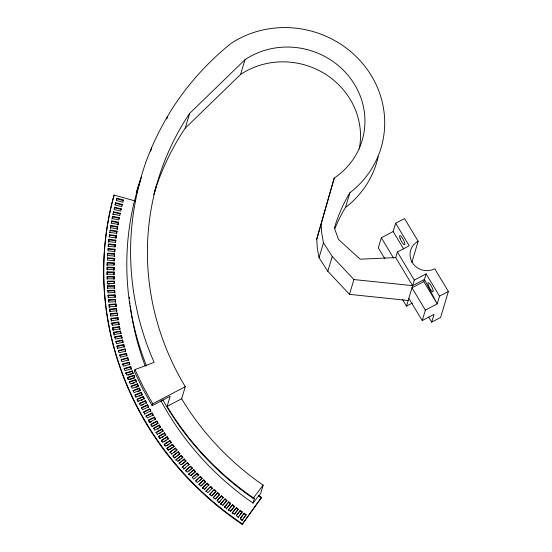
<?xml version="1.0" encoding="UTF-8"?>
<svg xmlns="http://www.w3.org/2000/svg" width="552" height="552" viewBox="0 0 552 552"><rect width="100%" height="100%" fill="white"/><g stroke="black" fill="none" stroke-linecap="round" stroke-linejoin="round"><path stroke-width="0.83" d="M107.047 270.018L107.233 267.147L114.078 267.437L113.891 270.259L114.078 267.437M107.233 267.147L107.205 269.473L114.057 269.714M107.336 262.483L107.109 265.353L107.336 262.483L114.181 262.883L114.119 265.16L107.274 264.815M113.974 264.939L114.181 262.883M107.516 257.825L107.412 260.158L114.257 260.599L114.354 258.329L107.516 257.825L107.35 258.37L114.195 258.867L114.354 258.329M114.098 261.144L114.195 258.867M107.771 253.182L107.474 256.045L107.771 253.182L114.609 253.782L114.312 256.59L114.609 253.782M108.109 248.538L107.93 250.856L114.761 251.505L114.933 249.235L108.109 248.538L107.944 249.076L114.775 249.78L114.933 249.235M114.775 249.78L114.602 252.05L114.761 251.505M108.144 246.758L108.358 244.439L115.175 245.247L115.34 244.702L108.516 243.901L108.302 246.22L115.126 246.972L115.34 244.702M115.037 246.758L115.175 245.247M109.006 239.271L108.592 242.128L109.006 239.271L115.816 240.182L115.568 242.438L108.751 241.583M115.485 242.231L115.816 240.182M109.213 236.739L109.572 234.655L116.368 235.663L116.079 237.919L109.275 236.967L109.572 234.655M115.92 238.464L116.368 235.663M110.214 230.053L109.717 232.896L109.882 232.351L116.672 233.413L116.996 231.164L110.214 230.053L110.048 230.598L116.831 231.702L116.996 231.164M116.831 231.702L116.506 233.951L116.672 233.413M110.924 225.457L110.4 228.293L110.559 227.755L117.335 228.914L117.693 226.672L110.924 225.457L110.766 226.003L117.535 227.21L117.693 226.672M117.535 227.21L117.169 229.453L117.335 228.914M111.29 222.946L111.718 220.883L118.466 222.194L117.907 224.968L118.466 222.194M111.718 220.883L111.311 223.167L118.073 224.429M111.98 219.137L112.587 216.315L119.322 217.73L118.887 219.958L112.146 218.599M113.533 211.768L112.891 214.583L113.05 214.045L119.77 215.501L120.239 213.279L113.533 211.768L113.367 212.313L120.081 213.824L120.239 213.279M114.554 207.242L114.029 209.505L120.729 211.064L121.24 208.849L114.554 207.242L114.388 207.78L121.074 209.387L121.24 208.849M115.113 204.771L115.644 202.722L122.309 204.433L121.764 206.641L115.092 204.978L115.644 202.722M334.954 228.459A171.706 162.157 16.7 0 1 343.875 210.126L345.504 207.483L349.94 192.689A97.345 91.929 16.7 0 0 364.382 65.681A97.345 91.929 16.7 0 0 231.26 43.27A295.81 279.36 16.7 0 0 172.134 108.827C158.148 131.148 146.887 155.291 140.091 180.794L138.035 189.315A295.513 279.077 16.7 0 0 154.139 362.374L134.964 369.585L134.391 371.482L142.72 388.843L152.159 405.699L170.161 396.226L167.104 406.41A295.513 279.077 16.7 0 0 246.91 493.329L253.402 497.918L253.244 498.463L246.751 493.867A295.513 279.077 16.7 0 1 162.805 399.855M116.817 198.23L116.224 200.473L122.868 202.232L123.455 200.038L116.817 198.23L116.651 198.775L123.289 200.583L123.455 200.038M146.556 365.983A295.513 279.077 16.7 0 1 134.246 201.942L138 187.121L141.602 176.875M408.19 300.495L349.492 294.354L327.812 271.26L319.028 257.68L317.303 248.007L316.744 239.195L334.215 178.061A75.672 71.463 16.7 0 0 350.327 78.198A75.672 71.463 16.7 0 0 245.012 59.678L189.64 113.422L186.824 117.652A278.581 263.083 16.7 0 0 185.265 386.676L181.629 398.765L167.104 406.41M316.744 239.195L334.215 178.061M136.309 193.414L140.091 180.794M408.839 298.328L414.283 280.092L426.109 273.868L439.516 296.141L437.198 303.876L425.371 310.1L422.225 320.567L408.839 298.328L406.5 306.132L402.594 299.639M425.371 310.1L411.944 287.806L423.798 281.603L426.109 273.868M135.164 200.962L114.112 195.063L113.953 195.601A316.455 298.853 16.7 0 0 242.169 524.4L261.517 497.407L258.826 495.551L253.051 503.12L246.599 498.559A292.077 275.827 16.7 0 1 160.901 400.676M112.587 216.315L112.429 216.86L119.156 218.268L119.322 217.73M122.309 204.433L122.144 204.978L115.485 203.267M107.205 271.805L107.053 274.682L107.205 271.805L114.05 271.998L113.905 274.82L114.05 271.998M107.143 279.346L107.254 276.476L114.098 276.559L114.154 278.843L107.309 278.808L107.254 276.476M107.309 284.011L107.378 281.14L114.223 281.127L114.312 283.404L107.467 283.473M107.585 285.805L107.55 288.682L107.585 285.805L114.423 285.688L114.388 288.51L114.423 285.688M140.167 181.125L136.379 193.745L138 187.121L138.186 188.694M107.861 290.469L107.702 291.014L114.533 290.794L114.699 290.248L107.861 290.469L108.033 292.801L114.864 292.532L114.699 290.248M150.682 151.069L151.669 147.784M108.054 295.672L108.22 295.134L115.044 294.809L115.251 297.086L108.427 297.466L108.261 298.004L108.054 295.672L114.885 295.354L115.044 294.809M113.988 279.388L114.098 276.559M108.654 301.882L108.654 299.791L115.471 299.37L115.547 302.185L115.471 299.37M114.119 283.19L114.223 281.127M109.165 304.449L109.282 307.312L109.165 304.449L115.968 303.917L116.086 306.733L115.968 303.917M109.91 311.956L109.751 309.092L116.541 308.464L116.693 311.28L116.541 308.464M166.801 119.011L167.539 116.548M114.864 292.532L114.699 293.071L114.533 290.794M110.49 315.82L110.414 313.736L117.19 313.005L117.541 315.268L110.773 316.054L110.414 313.736M110.986 318.911L111.152 318.366L117.914 317.538L118.3 319.794L111.545 320.684L111.387 321.223L110.986 318.911L117.748 318.076L117.914 317.538M112.09 325.073L111.966 322.989L118.708 322.057L118.97 324.859L118.708 322.057M112.856 327.605L112.691 328.143L119.418 327.108L119.577 326.57L112.856 327.605L113.167 330.448L112.85 328.916M117.376 315.813L117.19 313.005M154.325 192.689L156.499 185.444M113.822 332.207L114.167 335.043L113.822 332.207L120.522 331.069L120.86 333.856L120.522 331.069M114.864 336.796L114.699 337.334L121.378 336.099L121.543 335.554L114.864 336.796L115.409 339.087L122.082 337.796L121.543 335.554M115.982 341.371L115.816 341.909L122.475 340.57L122.634 340.032L115.982 341.371L116.562 343.654L123.206 342.261L122.634 340.032M119.577 326.57L119.881 329.365L119.418 327.108M117.01 346.47L117.169 345.931L123.8 344.489L124.407 346.718L117.79 348.202L117.631 348.747L117.01 346.47L123.634 345.034L123.8 344.489M122.082 337.796L121.916 338.335L121.378 336.099M153.691 194.614A278.732 263.228 16.7 0 1 182.388 132.439L185.203 128.209L189.64 113.422M119.777 354.998L119.611 355.543L126.187 353.901L126.346 353.363L119.777 354.998L120.474 357.254L127.029 355.571L126.346 353.363M125.518 351.693L125.035 348.933L118.432 350.472L119.094 352.742L125.683 351.148L125.035 348.933M122.675 363.996L122.51 364.541L129.023 362.705L129.182 362.16L122.675 363.996L123.448 366.231L129.934 364.348L129.182 362.16M124.234 368.467L124.069 369.005L130.548 367.073L130.707 366.528L124.234 368.467L125.042 370.689L131.5 368.708L130.707 366.528M128.285 360.511L127.726 357.772L121.185 359.511L121.923 361.753L128.45 359.966L127.726 357.772M125.87 372.911L125.704 373.449L132.142 371.42L132.307 370.882L125.87 372.911L126.712 375.125L133.129 373.042L132.307 370.882M127.995 379.341L127.574 377.333L133.97 375.208L134.667 377.899L133.97 375.208M131.5 368.708L131.335 369.247L130.548 367.073M129.347 381.736L129.182 382.274L135.544 380.052L135.709 379.507L129.347 381.736L130.265 383.923L136.606 381.653L135.709 379.507M133.129 373.042L132.97 373.587L132.142 371.42M131.197 386.11L131.031 386.648L137.351 384.33L137.517 383.785L131.197 386.11L132.149 388.284L138.448 385.917L137.517 383.785M133.115 390.457L132.949 390.995L139.228 388.58L139.394 388.042L133.115 390.457L134.101 392.617L140.36 390.154L139.394 388.042M136.606 381.653L136.441 382.191L135.544 380.052M135.964 397.468L135.102 394.777L141.34 392.265L142.174 394.908L141.34 392.265M137.848 391.623L140.194 390.699L140.36 390.154M138.221 401.207L138.055 401.746L136.999 399.613L143.189 397.005L143.354 396.467L137.165 399.068L138.221 401.207L144.389 398.551L143.354 396.467M185.203 128.209L240.575 74.472L245.012 59.678M141.491 407.569L141.326 408.107L147.425 405.313L147.584 404.775L141.491 407.569L142.616 409.674L148.688 406.831L147.584 404.775M146.501 402.705L146.342 403.25L145.438 400.635L139.29 403.333L140.38 405.458L146.501 402.705L145.438 400.635M144.755 414.4L143.755 411.771L149.799 408.887L150.772 411.468L149.799 408.887M146.094 415.939L145.928 416.484L151.924 413.503L152.083 412.965L146.094 415.939L147.28 418.009L153.249 414.987L152.083 412.965M145.362 422.149L145.521 421.611M152.159 405.699L152.725 403.802L185.251 386.683M154.436 417.008L148.495 420.079L148.329 420.617L154.27 417.547L154.436 417.008L155.63 419.016L149.716 422.128L149.557 422.673L148.736 421.3M153.249 414.987L153.09 415.532L151.924 413.503M156.685 421.562L156.844 421.017L158.079 423.011L157.913 423.556L156.685 421.562L150.799 424.723L152.055 426.758M161.867 428.938L156.092 432.271L155.933 432.816L161.708 429.477L161.867 428.938L163.164 430.898L162.999 431.436L161.708 429.477M159.162 425.537L159.328 424.999L160.591 426.972L160.425 427.517L159.162 425.537L154.063 428.38M157.258 434.817L157.417 434.272L163.164 430.898M159.956 438.792L160.114 438.247L165.8 434.783L164.475 432.844L158.762 436.266L160.114 438.247M159.5 438.129L158.596 436.811L164.31 433.382L164.475 432.844M165.8 434.783L165.641 435.321L164.31 433.382M166.98 437.253L167.146 436.708L168.498 438.626L168.339 439.171L166.98 437.253L161.322 440.765L162.254 442.069M168.422 450.473L166.973 448.548L167.132 448.01L172.666 444.325L174.087 446.209L173.921 446.747L169.795 449.542M169.712 441.082L169.871 440.537L171.265 442.442L171.099 442.98L169.712 441.082L164.116 444.677L165.062 445.975M175.522 448.079L169.892 452.385L175.522 448.079L176.971 449.935L176.806 450.48L175.357 448.617M166.973 448.548L172.666 444.325M171.368 454.282L176.971 449.935M174.542 457.511L173.031 455.635L178.434 451.784L179.911 453.62L174.377 458.056L175.722 457.084M181.401 455.448L175.909 459.926L181.401 455.448L182.912 457.263L181.422 458.802M173.873 457.429L172.866 456.173L178.434 451.784M177.061 456.111L179.911 453.62M179.007 463.625L184.437 459.071L185.976 460.865L185.81 461.41L181.884 464.446M187.521 462.652L182.167 467.282L187.521 462.652L189.088 464.418L188.929 464.963L187.363 463.19M189.088 464.418L183.768 469.096L185.7 467.544M190.668 466.185L185.382 470.897L190.668 466.185L192.262 467.93L192.103 468.476L188.922 471.104M193.869 469.669L188.818 473.92L188.653 474.465L193.869 469.669L195.491 471.394L195.332 471.939L190.937 475.693M196.967 473.651L197.126 473.112L198.782 474.81L198.617 475.355L196.967 473.651L192.607 477.439M195.988 480.895L200.445 476.5L202.115 478.184L199.52 480.944M198.817 484.87L203.805 479.847L205.51 481.503L205.351 482.041L201.156 485.995M207.228 483.145L202.308 488.237L207.228 483.145L208.96 484.773L208.794 485.311L207.062 483.683M206.02 491.018L205.862 491.556L210.698 486.388L212.451 487.989L207.814 492.653L206.02 491.018L210.698 486.388M214.224 489.583L209.622 494.281L209.463 494.827L214.224 489.583L216.004 491.163L215.839 491.701L211.851 495.848M213.113 498.035L217.792 492.729L219.599 494.275L219.441 494.82L215.522 499.022M218.854 502.216L216.984 500.657L221.414 495.813L223.249 497.345L218.689 502.755L220.338 500.926M217.371 500.595L221.414 495.813M225.092 498.856L220.738 503.762L220.572 504.3L225.092 498.856L226.941 500.353L226.782 500.892L223.008 505.218M223.249 497.345L223.084 497.883L221.255 496.358M228.811 501.837L224.374 507.35L228.811 501.837L230.688 503.307L226.292 508.861L230.688 503.307M228.39 509.806L228.224 510.352L232.571 504.769L234.476 506.212L230.336 511.283L228.39 509.806L232.571 504.769M232.288 512.746L232.123 513.284L236.387 507.64L238.312 509.054L234.255 514.195L232.288 512.746L236.387 507.64M238.057 517.59L242.19 511.849L240.244 510.455L236.228 515.623L238.222 517.045M236.573 515.52L240.244 510.455M239.547 515.637L242.19 511.849M319.028 257.68L323.472 242.894L321.74 233.213L321.181 224.402M240.727 519.453L242.066 520.377L246.109 514.574L244.143 513.222L240.223 518.445L242.231 519.839M240.548 518.335L244.143 513.222M242.169 524.4L261.517 497.407M244.012 517.748L246.109 514.574M253.051 503.12L254.575 498.028L253.244 498.463M258.826 495.551L258.667 496.096L260.647 493.495L263.152 485.153L256.873 480.709A278.615 263.118 16.7 0 1 181.629 398.765M327.812 271.26L332.249 256.473L323.472 242.894M349.492 294.354L353.929 279.567L332.249 256.473M428.69 317.124L431.712 322.14L440.586 317.476L448.383 291.47L434.741 268.796A16.512 15.594 16.7 0 1 412.261 262.497A16.512 15.594 16.7 0 1 418.168 241.252L404.526 218.578L395.653 223.249L393.169 231.536L381.342 237.767L378.313 247.841L384.875 258.743M423.798 281.603L437.198 303.876L424.44 279.436L412.586 285.639L395.708 257.584L397.378 252.002L409.211 245.778L395.653 223.249M411.827 262.379L418.168 241.252M431.712 322.14L434.051 314.343L422.225 320.567M349.94 192.689L348.312 195.332A171.706 162.157 16.7 0 0 335.871 223.229L334.429 228.114L338.548 239.527L360.201 259.198L395.708 257.584M242.066 520.377L243.039 519.066M253.402 497.918L263.152 485.153M234.6 514.091L238.147 509.599L236.221 508.185M230.688 511.193L234.31 506.75L232.413 505.308M226.941 500.353L222.628 505.294L220.738 503.762M219.599 494.275L215.121 499.084L213.279 497.497L217.792 492.729M216.004 491.163L211.444 495.896L209.622 494.281M208.96 484.773L204.24 489.362L202.474 487.699M204.668 489.327L206.434 487.609M205.51 481.503L200.721 486.015L198.975 484.325L203.805 479.847M202.115 478.184L197.25 482.62L195.532 480.909L200.445 476.5M198.782 474.81L193.835 479.177L192.144 477.439L197.126 473.112M195.491 471.394L190.475 475.686L188.818 473.92M192.262 467.93L187.169 472.146L185.541 470.352M185.976 460.865L180.739 464.922L179.165 463.087L184.437 459.071M182.912 457.263L177.613 461.237L176.067 459.381M178.11 461.286L180.097 459.795M174.087 452.385L176.129 450.956M174.087 446.209L168.588 449.928L167.132 448.01M171.265 442.442L165.697 446.078L164.282 444.132L169.871 440.537M166.925 445.712L169.015 444.346M168.498 438.626L162.874 442.186L161.488 440.22L167.146 436.708M164.116 441.835L166.228 440.503M162.088 437.488L163.509 436.625M159.411 433.548L160.846 432.706M160.591 426.972L154.788 430.263L153.497 428.242L159.328 424.999M157.527 429.159L158.976 428.338M158.079 423.011L152.221 426.213L150.958 424.177L156.844 421.017M152.787 426.358L157.182 423.957M149.557 422.673L151.772 421.507M406.5 306.132L412.413 303.013M439.516 296.141L448.383 291.47M144.914 413.862L150.938 410.929M143.596 412.309L149.64 409.425M141.747 405.313L143.278 404.623M139.132 403.878L145.273 401.173M141.139 400.421L142.685 399.758M142.34 394.369L136.123 396.929L135.102 394.777M139.07 396.191L141.402 395.232M134.943 395.322L141.174 392.81M135.923 387.345L138.283 386.455L137.351 384.33M131.686 383.895L134.067 383.047M134.833 377.361L128.45 379.534L127.574 377.333M129.886 379.534L133.874 378.175M127.408 377.878L133.812 375.746M128.154 375.146L132.163 373.849M121.026 360.049L127.567 358.31M118.273 351.017L124.876 349.478M114.333 334.505L121.026 333.318M113.657 332.746L120.364 331.614M113.332 329.91L120.046 328.82M119.135 324.314L112.401 325.3L111.966 322.989M111.801 323.534L118.549 322.603M110.248 314.274L117.024 313.543M116.858 310.735L110.069 311.418L109.751 309.092M109.586 309.637L116.382 309.01M109.448 306.774L116.244 306.194M108.999 304.987L115.803 304.462M115.706 301.647L108.896 302.116L108.654 299.791M108.489 300.336L115.306 299.908M107.709 288.137L114.547 287.971M107.419 286.35L114.257 286.233M108.164 284.004L109.876 283.99M107.219 281.679L114.064 281.665M107.088 277.014L113.94 277.104M107.219 274.137L114.064 274.282M107.04 272.35L113.891 272.543M107.067 267.685L113.912 267.982M107.171 263.028L114.016 263.421M107.633 255.5L114.471 256.052M107.612 253.72L114.443 254.32M353.929 279.567L412.586 285.639M108.841 239.816L115.651 240.72M109.406 235.2L116.203 236.208M111.559 221.421L118.307 222.732M259.53 496.71L261.358 497.945M243.984 513.76L245.95 515.119M240.079 511L242.024 512.387M228.645 502.382L230.522 503.852M224.54 506.812L226.458 508.316M224.926 499.394L226.782 500.892M217.633 493.267L219.441 494.82M214.059 490.128L215.839 491.701M210.533 486.933L212.292 488.534M203.647 480.392L205.351 482.041M200.279 477.045L201.956 478.722M193.711 470.214L195.332 471.939M190.509 466.723L192.103 468.476M182.326 466.744L183.926 468.558M184.271 459.616L185.81 461.41M181.242 455.993L182.753 457.808M178.268 452.329L179.745 454.165M170.05 451.84L171.534 453.744M172.507 444.871L173.921 446.747M156.092 432.271L157.417 434.272M393.169 231.536L403.664 248.98M397.378 252.002L414.283 280.092M381.342 237.767L393.583 258.108M154.27 417.547L155.471 419.561M148.495 420.079L149.716 422.128M152.725 403.802L143.285 386.945L134.964 369.585M147.425 405.313L148.522 407.376M143.189 397.005L144.224 399.096M139.228 388.58L140.194 390.699M129.023 362.705L129.775 364.893M126.187 353.901L126.863 356.109M123.634 345.034L124.248 347.256M117.169 345.931L117.79 348.202M122.475 340.57L123.048 342.806M117.748 318.076L118.011 319.587M111.152 318.366L111.545 320.684M114.885 295.354L115.085 297.632M108.22 295.134L108.427 297.466M240.575 74.472A75.672 71.463 16.7 0 1 325.211 74.051A75.672 71.463 16.7 0 1 359.255 148.964M378.175 156.706A97.345 91.929 16.7 0 1 345.504 207.483M145.252 366.162A292.077 275.827 16.7 0 1 130.244 305.801M129.948 303.434A292.077 275.827 16.7 0 1 129.761 301.854M129.423 298.694A292.077 275.827 16.7 0 1 129.265 297.114M242.335 523.855A316.455 298.853 16.7 0 1 114.112 195.063M400.048 238.278A5.161 1.221 62.2 0 0 404.595 244.75A5.161 1.221 62.2 0 0 402.022 237.491A5.161 1.221 62.2 0 0 400.048 238.278M428.366 285.336A5.161 1.221 62.2 0 0 432.92 291.815A5.161 1.221 62.2 0 0 430.346 284.549A5.161 1.221 62.2 0 0 428.366 285.336"/></g></svg>
